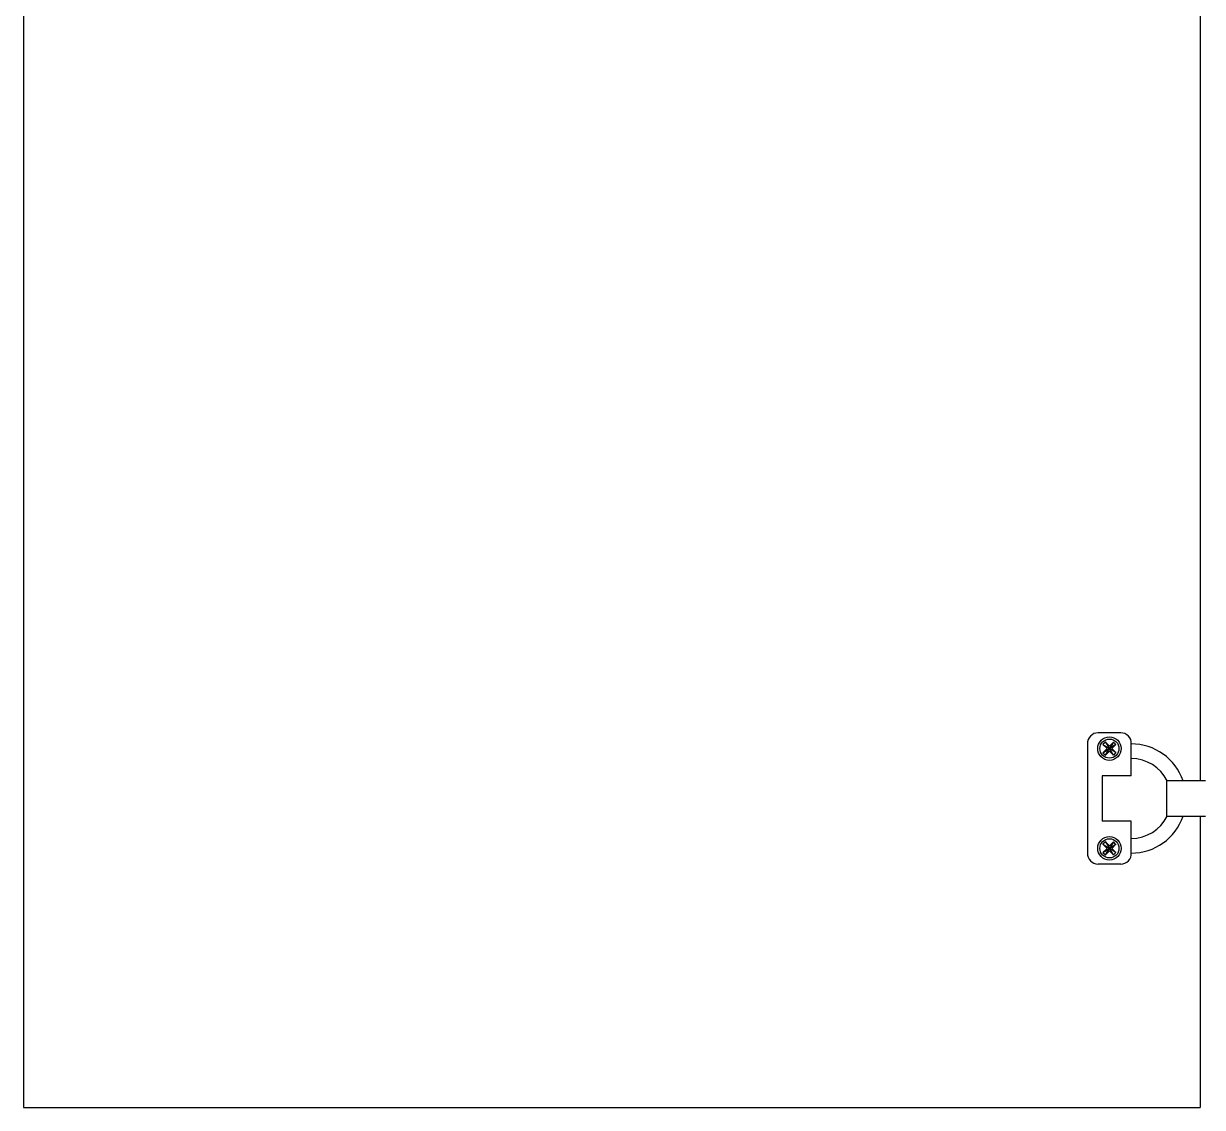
# Model space of a CAD drawing. Header units: inches. Extents: x 326 to 1255, y 1 to 536.
# Drawn here: x 326.34 to 356.4, y 294.22 to 321.85 of the extents above; entities that cross this region are included whole.
import ezdxf

# ---------------------------------------------------------------- set-up
doc = ezdxf.new("R2010")
doc.units = ezdxf.units.IN
doc.header["$MEASUREMENT"] = 0
doc.layers.add('A-FURN', color=94, linetype='Continuous')
doc.layers.add('ferramenta', color=211, linetype='Continuous')

msp = doc.modelspace()

# ---------------------------------------------------------------- linework, layer by layer
at = {"layer": 'A-FURN'}
for p, q in [((326.344, 343.347), (326.344, 294.217)), ((356.344, 334.099), (356.344, 302.542)), ((356.344, 301.642), (356.344, 294.217)), ((326.344, 294.217), (356.344, 294.217))]:
    msp.add_line(p, q, dxfattribs=at)
at = {"layer": 'ferramenta'}
for p, q in [((354.319, 303.764), (353.74, 303.764)), ((353.472, 303.516), (353.472, 300.699)), ((354.587, 302.67), (354.587, 303.516)), ((354.587, 302.67), (353.841, 302.67)), ((353.841, 302.67), (353.841, 301.515)), ((356.48, 302.542), (355.48, 302.542)), ((355.48, 302.542), (355.48, 301.642)), ((354.587, 301.515), (353.841, 301.515)), ((354.587, 300.699), (354.587, 301.515)), ((355.48, 301.642), (356.48, 301.642)), ((354.319, 300.42), (353.74, 300.42))]:
    msp.add_line(p, q, dxfattribs=at)
at = {"layer": 'ferramenta', "transparency": 33554687}
for p, q in [((353.926, 303.528), (353.864, 303.467)), ((353.864, 303.467), (353.968, 303.363)), ((353.864, 303.467), (354.029, 303.364)), ((353.864, 303.26), (354.029, 303.364)), ((353.864, 303.26), (353.968, 303.363)), ((354.029, 303.426), (353.926, 303.528)), ((353.926, 303.528), (354.029, 303.364)), ((353.926, 303.199), (354.029, 303.364)), ((353.926, 303.199), (354.029, 303.301)), ((354.132, 303.528), (354.029, 303.426)), ((354.132, 303.528), (354.029, 303.364)), ((354.194, 303.466), (354.029, 303.364)), ((354.194, 303.261), (354.029, 303.364)), ((354.132, 303.199), (354.029, 303.364)), ((354.132, 303.199), (354.029, 303.301)), ((354.092, 303.364), (354.194, 303.466)), ((354.194, 303.261), (354.092, 303.364)), ((354.194, 303.466), (354.132, 303.528)), ((353.864, 303.26), (353.926, 303.199)), ((354.194, 303.261), (354.132, 303.199)), ((353.926, 300.986), (353.864, 300.924)), ((353.864, 300.924), (353.968, 300.821)), ((353.864, 300.924), (354.029, 300.821)), ((354.029, 300.883), (353.926, 300.986)), ((353.926, 300.986), (354.029, 300.821)), ((354.132, 300.986), (354.029, 300.883)), ((354.132, 300.986), (354.029, 300.821)), ((354.194, 300.923), (354.029, 300.821)), ((354.092, 300.821), (354.194, 300.924)), ((354.194, 300.923), (354.132, 300.986)), ((353.864, 300.718), (353.968, 300.821)), ((353.864, 300.718), (354.029, 300.821)), ((353.864, 300.718), (353.926, 300.656)), ((353.926, 300.656), (354.029, 300.821)), ((353.926, 300.656), (354.029, 300.759)), ((354.194, 300.718), (354.029, 300.821)), ((354.132, 300.656), (354.029, 300.821)), ((354.132, 300.656), (354.029, 300.759)), ((354.194, 300.718), (354.092, 300.821)), ((354.194, 300.718), (354.132, 300.656))]:
    msp.add_line(p, q, dxfattribs=at)
for centre in [(354.029, 303.364), (354.029, 300.821)]:
    msp.add_circle(centre, 0.299, dxfattribs=at)
at = {"layer": 'ferramenta'}
for centre in [(354.029, 303.364), (354.029, 300.821)]:
    msp.add_circle(centre, 0.244, dxfattribs=at)
for centre, radius, start, end in [((353.735, 303.501), 0.264, 88.8971, 183.2874), ((354.324, 303.501), 0.264, 356.7126, 91.1029), ((354.587, 302.092), 1.393, 18.8424, 90), ((354.587, 302.092), 1.018, 26.2445, 90), ((354.587, 302.092), 1.393, 270, 341.1589), ((354.587, 302.092), 1.018, 270, 333.7574), ((353.735, 300.684), 0.264, 176.7126, 271.1029), ((354.324, 300.684), 0.264, 268.8971, 3.2874)]:
    msp.add_arc(centre, radius, start, end, dxfattribs=at)

doc.saveas('drawing.dxf')
